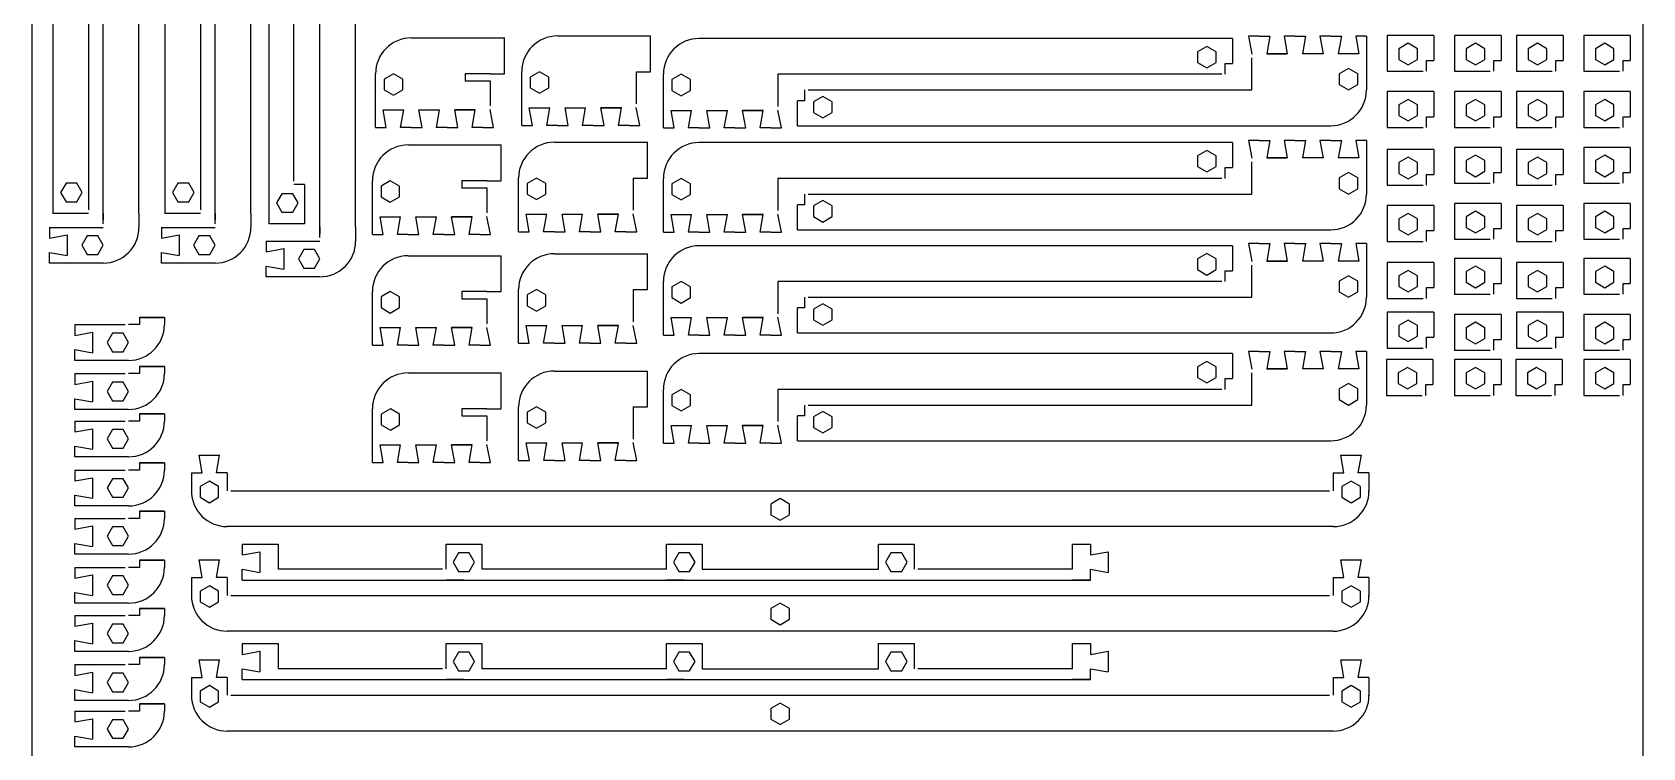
# Model space of a CAD drawing. Header units: centimetres. Extents: x -46 to 111, y -90 to 0.
# Drawn here: x 65.89 to 110.89, y -54.93 to -34.93 of the extents above; entities that cross this region are included whole.
import ezdxf

# ---------------------------------------------------------------- set-up
doc = ezdxf.new("R2010")
doc.units = ezdxf.units.CM

msp = doc.modelspace()

# ---------------------------------------------------------------- linework, layer by layer
for p, q in [((65.89, -90), (65.89, 0)), ((110.89, 0), (110.89, -90)), ((67.466, -22.795), (67.466, -39.895)), ((70.592, -22.795), (70.592, -39.895)), ((66.466, -23.095), (66.466, -39.995)), ((67.873, -40.282), (67.873, -23.182)), ((68.873, -39.982), (68.873, -23.082)), ((69.592, -23.095), (69.592, -39.995)), ((70.999, -40.282), (70.999, -23.182)), ((71.999, -39.982), (71.999, -23.082)), ((72.499, -23.388), (72.499, -40.288)), ((73.199, -39.088), (73.199, -23.088)), ((73.927, -40.665), (73.927, -23.565)), ((74.927, -40.365), (74.927, -23.465)), ((76.482, -35.088), (79.082, -35.088)), ((79.082, -36.088), (79.082, -35.088)), ((80.566, -35.033), (83.166, -35.033)), ((83.166, -36.033), (83.166, -35.033)), ((100.169, -35.043), (100.469, -35.043)), ((101.169, -35.043), (101.469, -35.043)), ((102.169, -35.043), (102.469, -35.043)), ((103.169, -35.043), (103.169, -36.543)), ((105.051, -35.021), (103.751, -35.021)), ((103.751, -35.021), (103.751, -36.021)), ((105.051, -35.021), (105.051, -35.721)), ((106.928, -35.021), (105.628, -35.021)), ((105.628, -35.021), (105.628, -36.021)), ((106.928, -35.021), (106.928, -35.721)), ((108.661, -35.021), (107.361, -35.021)), ((107.361, -35.021), (107.361, -36.021)), ((108.661, -35.021), (108.661, -35.721)), ((110.538, -35.021), (109.238, -35.021)), ((109.238, -35.021), (109.238, -36.021)), ((110.538, -35.021), (110.538, -35.721)), ((99.425, -35.104), (84.525, -35.104)), ((99.425, -35.104), (99.425, -35.804)), ((100.382, -35.535), (100.956, -35.535)), ((99.225, -36.104), (99.225, -35.804)), ((99.225, -35.804), (99.425, -35.804)), ((99.969, -36.543), (99.969, -35.643)), ((104.851, -36.021), (104.851, -35.721)), ((104.851, -35.721), (105.051, -35.721)), ((106.728, -36.021), (106.728, -35.721)), ((106.728, -35.721), (106.928, -35.721)), ((108.461, -36.021), (108.461, -35.721)), ((108.461, -35.721), (108.661, -35.721)), ((110.338, -36.021), (110.338, -35.721)), ((110.338, -35.721), (110.538, -35.721)), ((75.482, -37.588), (75.482, -36.088)), ((78.682, -36.088), (77.982, -36.088)), ((77.982, -36.088), (77.982, -36.288)), ((77.982, -36.288), (78.682, -36.288)), ((78.682, -36.088), (79.082, -36.088)), ((78.682, -36.288), (78.682, -36.988)), ((79.566, -37.533), (79.566, -36.033)), ((82.766, -36.033), (82.766, -36.933)), ((82.766, -36.033), (83.166, -36.033)), ((83.525, -37.604), (83.525, -36.104)), ((86.725, -36.104), (86.725, -37.004)), ((99.125, -36.104), (86.725, -36.104)), ((103.751, -36.021), (104.751, -36.021)), ((105.628, -36.021), (106.628, -36.021)), ((107.361, -36.021), (108.361, -36.021)), ((109.238, -36.021), (110.238, -36.021)), ((87.469, -36.843), (87.269, -36.843)), ((87.269, -37.543), (87.269, -36.843)), ((87.469, -36.543), (87.469, -36.843)), ((87.569, -36.543), (99.969, -36.543)), ((105.051, -36.589), (103.751, -36.589)), ((103.751, -36.589), (103.751, -37.589)), ((105.051, -36.589), (105.051, -37.289)), ((106.928, -36.589), (105.628, -36.589)), ((105.628, -36.589), (105.628, -37.589)), ((106.928, -36.589), (106.928, -37.289)), ((108.661, -36.589), (107.361, -36.589)), ((107.361, -36.589), (107.361, -37.589)), ((108.661, -36.589), (108.661, -37.289)), ((110.538, -36.589), (109.238, -36.589)), ((109.238, -36.589), (109.238, -37.589)), ((110.538, -36.589), (110.538, -37.289)), ((78.269, -37.096), (77.695, -37.096)), ((82.353, -37.041), (81.779, -37.041)), ((86.312, -37.112), (85.738, -37.112)), ((104.851, -37.589), (104.851, -37.289)), ((104.851, -37.289), (105.051, -37.289)), ((106.728, -37.589), (106.728, -37.289)), ((106.728, -37.289), (106.928, -37.289)), ((108.461, -37.589), (108.461, -37.289)), ((108.461, -37.289), (108.661, -37.289)), ((110.338, -37.589), (110.338, -37.289)), ((110.338, -37.289), (110.538, -37.289)), ((76.482, -37.588), (76.182, -37.588)), ((77.482, -37.588), (77.182, -37.588)), ((78.482, -37.588), (78.182, -37.588)), ((80.566, -37.533), (80.266, -37.533)), ((81.566, -37.533), (81.266, -37.533)), ((82.566, -37.533), (82.266, -37.533)), ((84.525, -37.604), (84.225, -37.604)), ((85.525, -37.604), (85.225, -37.604)), ((86.525, -37.604), (86.225, -37.604)), ((87.269, -37.543), (102.169, -37.543)), ((103.751, -37.589), (104.751, -37.589)), ((105.628, -37.589), (106.628, -37.589)), ((107.361, -37.589), (108.361, -37.589)), ((109.238, -37.589), (110.238, -37.589)), ((76.395, -38.08), (78.995, -38.08)), ((78.995, -39.08), (78.995, -38.08)), ((80.479, -38.004), (83.079, -38.004)), ((83.079, -39.004), (83.079, -38.004)), ((99.425, -38.013), (84.525, -38.013)), ((99.425, -38.013), (99.425, -38.713)), ((100.169, -37.952), (100.469, -37.952)), ((101.169, -37.952), (101.469, -37.952)), ((102.169, -37.952), (102.469, -37.952)), ((103.169, -37.952), (103.169, -39.452)), ((105.051, -38.206), (103.751, -38.206)), ((103.751, -38.206), (103.751, -39.206)), ((105.051, -38.206), (105.051, -38.906)), ((106.928, -38.148), (105.628, -38.148)), ((105.628, -38.148), (105.628, -39.148)), ((106.928, -38.148), (106.928, -38.848)), ((108.661, -38.206), (107.361, -38.206)), ((107.361, -38.206), (107.361, -39.206)), ((108.661, -38.206), (108.661, -38.906)), ((110.538, -38.148), (109.238, -38.148)), ((109.238, -38.148), (109.238, -39.148)), ((110.538, -38.148), (110.538, -38.848)), ((99.969, -39.452), (99.969, -38.552)), ((100.382, -38.444), (100.956, -38.444)), ((75.395, -40.58), (75.395, -39.08)), ((78.595, -39.08), (77.895, -39.08)), ((77.895, -39.08), (77.895, -39.28)), ((78.595, -39.08), (78.995, -39.08)), ((79.479, -40.504), (79.479, -39.004)), ((82.679, -39.004), (82.679, -39.904)), ((82.679, -39.004), (83.079, -39.004)), ((83.525, -40.513), (83.525, -39.013)), ((86.725, -39.013), (86.725, -39.913)), ((99.125, -39.013), (86.725, -39.013)), ((99.225, -39.013), (99.225, -38.713)), ((99.225, -38.713), (99.425, -38.713)), ((104.851, -39.206), (104.851, -38.906)), ((104.851, -38.906), (105.051, -38.906)), ((105.628, -39.148), (106.628, -39.148)), ((106.728, -39.148), (106.728, -38.848)), ((106.728, -38.848), (106.928, -38.848)), ((108.461, -39.206), (108.461, -38.906)), ((108.461, -38.906), (108.661, -38.906)), ((109.238, -39.148), (110.238, -39.148)), ((110.338, -39.148), (110.338, -38.848)), ((110.338, -38.848), (110.538, -38.848)), ((73.499, -39.188), (73.199, -39.188)), ((73.499, -39.188), (73.499, -40.288)), ((77.895, -39.28), (78.595, -39.28)), ((78.595, -39.28), (78.595, -39.98)), ((87.469, -39.452), (87.469, -39.752)), ((87.569, -39.452), (99.969, -39.452)), ((103.751, -39.206), (104.751, -39.206)), ((107.361, -39.206), (108.361, -39.206)), ((67.466, -39.995), (66.466, -39.995)), ((67.873, -39.982), (67.873, -40.182)), ((68.873, -39.982), (68.873, -40.382)), ((70.592, -39.995), (69.592, -39.995)), ((70.999, -39.982), (70.999, -40.182)), ((71.999, -39.982), (71.999, -40.382)), ((82.266, -40.012), (81.693, -40.012)), ((86.312, -40.021), (85.738, -40.021)), ((87.469, -39.752), (87.269, -39.752)), ((87.269, -40.452), (87.269, -39.752)), ((105.051, -39.774), (103.751, -39.774)), ((103.751, -39.774), (103.751, -40.774)), ((105.051, -39.774), (105.051, -40.474)), ((106.928, -39.716), (105.628, -39.716)), ((105.628, -39.716), (105.628, -40.716)), ((106.928, -39.716), (106.928, -40.416)), ((108.661, -39.774), (107.361, -39.774)), ((107.361, -39.774), (107.361, -40.774)), ((108.661, -39.774), (108.661, -40.474)), ((110.538, -39.716), (109.238, -39.716)), ((109.238, -39.716), (109.238, -40.716)), ((110.538, -39.716), (110.538, -40.416)), ((66.373, -40.382), (67.873, -40.382)), ((69.499, -40.382), (70.999, -40.382)), ((73.499, -40.288), (72.499, -40.288)), ((73.927, -40.365), (73.927, -40.565)), ((74.927, -40.365), (74.927, -40.765)), ((78.182, -40.088), (77.609, -40.088)), ((87.269, -40.452), (102.169, -40.452)), ((104.851, -40.774), (104.851, -40.474)), ((104.851, -40.474), (105.051, -40.474)), ((106.728, -40.716), (106.728, -40.416)), ((106.728, -40.416), (106.928, -40.416)), ((108.461, -40.774), (108.461, -40.474)), ((108.461, -40.474), (108.661, -40.474)), ((110.338, -40.716), (110.338, -40.416)), ((110.338, -40.416), (110.538, -40.416)), ((72.427, -40.765), (73.927, -40.765)), ((76.395, -40.58), (76.095, -40.58)), ((77.395, -40.58), (77.095, -40.58)), ((78.395, -40.58), (78.095, -40.58)), ((80.479, -40.504), (80.179, -40.504)), ((81.479, -40.504), (81.179, -40.504)), ((82.479, -40.504), (82.179, -40.504)), ((84.525, -40.513), (84.225, -40.513)), ((99.425, -40.897), (84.525, -40.897)), ((85.525, -40.513), (85.225, -40.513)), ((86.525, -40.513), (86.225, -40.513)), ((99.425, -40.897), (99.425, -41.597)), ((100.169, -40.835), (100.469, -40.835)), ((101.169, -40.835), (101.469, -40.835)), ((102.169, -40.835), (102.469, -40.835)), ((103.169, -40.835), (103.169, -42.335)), ((103.751, -40.774), (104.751, -40.774)), ((105.628, -40.716), (106.628, -40.716)), ((107.361, -40.774), (108.361, -40.774)), ((109.238, -40.716), (110.238, -40.716)), ((66.373, -41.382), (66.373, -41.082)), ((67.873, -41.382), (66.373, -41.382)), ((69.499, -41.382), (69.499, -41.082)), ((70.999, -41.382), (69.499, -41.382)), ((76.395, -41.177), (78.995, -41.177)), ((78.995, -42.177), (78.995, -41.177)), ((80.479, -41.122), (83.079, -41.122)), ((83.079, -42.122), (83.079, -41.122)), ((100.382, -41.328), (100.956, -41.328)), ((105.051, -41.367), (103.751, -41.367)), ((103.751, -41.367), (103.751, -42.367)), ((105.051, -41.367), (105.051, -42.067)), ((106.928, -41.25), (105.628, -41.25)), ((105.628, -41.25), (105.628, -42.25)), ((106.928, -41.25), (106.928, -41.95)), ((108.661, -41.367), (107.361, -41.367)), ((107.361, -41.367), (107.361, -42.367)), ((108.661, -41.367), (108.661, -42.067)), ((110.538, -41.25), (109.238, -41.25)), ((109.238, -41.25), (109.238, -42.25)), ((110.538, -41.25), (110.538, -41.95)), ((72.427, -41.765), (72.427, -41.465)), ((73.927, -41.765), (72.427, -41.765)), ((99.225, -41.897), (99.225, -41.597)), ((99.225, -41.597), (99.425, -41.597)), ((99.969, -42.335), (99.969, -41.435)), ((75.395, -43.677), (75.395, -42.177)), ((78.595, -42.177), (77.895, -42.177)), ((77.895, -42.177), (77.895, -42.377)), ((78.595, -42.177), (78.995, -42.177)), ((79.479, -43.622), (79.479, -42.122)), ((82.679, -42.122), (82.679, -43.022)), ((82.679, -42.122), (83.079, -42.122)), ((83.525, -43.397), (83.525, -41.897)), ((86.725, -41.897), (86.725, -42.797)), ((99.125, -41.897), (86.725, -41.897)), ((104.851, -42.367), (104.851, -42.067)), ((104.851, -42.067), (105.051, -42.067)), ((105.628, -42.25), (106.628, -42.25)), ((106.728, -42.25), (106.728, -41.95)), ((106.728, -41.95), (106.928, -41.95)), ((108.461, -42.367), (108.461, -42.067)), ((108.461, -42.067), (108.661, -42.067)), ((109.238, -42.25), (110.238, -42.25)), ((110.338, -42.25), (110.338, -41.95)), ((110.338, -41.95), (110.538, -41.95)), ((77.895, -42.377), (78.595, -42.377)), ((78.595, -42.377), (78.595, -43.077)), ((87.469, -42.635), (87.269, -42.635)), ((87.269, -43.335), (87.269, -42.635)), ((87.469, -42.335), (87.469, -42.635)), ((87.569, -42.335), (99.969, -42.335)), ((103.751, -42.367), (104.751, -42.367)), ((107.361, -42.367), (108.361, -42.367)), ((67.083, -43.101), (68.483, -43.101)), ((68.883, -43.101), (68.583, -43.101)), ((68.883, -42.901), (68.883, -43.101)), ((68.883, -42.901), (69.562, -42.901)), ((69.583, -42.901), (68.883, -42.901)), ((69.583, -42.901), (69.583, -43.101)), ((78.182, -43.185), (77.609, -43.185)), ((82.266, -43.129), (81.693, -43.129)), ((86.312, -42.904), (85.738, -42.904)), ((105.051, -42.756), (103.751, -42.756)), ((103.751, -42.756), (103.751, -43.756)), ((105.051, -42.756), (105.051, -43.456)), ((106.928, -42.818), (105.628, -42.818)), ((105.628, -42.818), (105.628, -43.818)), ((106.928, -42.818), (106.928, -43.518)), ((108.661, -42.756), (107.361, -42.756)), ((107.361, -42.756), (107.361, -43.756)), ((108.661, -42.756), (108.661, -43.456)), ((110.538, -42.818), (109.238, -42.818)), ((109.238, -42.818), (109.238, -43.818)), ((110.538, -42.818), (110.538, -43.518)), ((80.479, -43.622), (80.179, -43.622)), ((81.479, -43.622), (81.179, -43.622)), ((82.479, -43.622), (82.179, -43.622)), ((84.525, -43.397), (84.225, -43.397)), ((85.525, -43.397), (85.225, -43.397)), ((86.525, -43.397), (86.225, -43.397)), ((87.269, -43.335), (102.169, -43.335)), ((104.851, -43.756), (104.851, -43.456)), ((104.851, -43.456), (105.051, -43.456)), ((106.728, -43.818), (106.728, -43.518)), ((106.728, -43.518), (106.928, -43.518)), ((108.461, -43.756), (108.461, -43.456)), ((108.461, -43.456), (108.661, -43.456)), ((110.338, -43.818), (110.338, -43.518)), ((110.338, -43.518), (110.538, -43.518)), ((67.083, -44.101), (67.083, -43.801)), ((76.395, -43.677), (76.095, -43.677)), ((77.395, -43.677), (77.095, -43.677)), ((78.395, -43.677), (78.095, -43.677)), ((99.425, -43.91), (84.525, -43.91)), ((99.425, -43.91), (99.425, -44.61)), ((100.169, -43.848), (100.469, -43.848)), ((101.169, -43.848), (101.469, -43.848)), ((102.169, -43.848), (102.469, -43.848)), ((103.169, -43.848), (103.169, -45.348)), ((105.027, -44.079), (103.727, -44.079)), ((103.727, -44.079), (103.727, -45.079)), ((103.751, -43.756), (104.751, -43.756)), ((105.027, -44.079), (105.027, -44.779)), ((105.628, -43.818), (106.628, -43.818)), ((106.928, -44.079), (105.628, -44.079)), ((105.628, -44.079), (105.628, -45.079)), ((106.928, -44.079), (106.928, -44.779)), ((108.638, -44.079), (107.338, -44.079)), ((107.338, -44.079), (107.338, -45.079)), ((107.361, -43.756), (108.361, -43.756)), ((108.638, -44.079), (108.638, -44.779)), ((109.238, -43.818), (110.238, -43.818)), ((110.538, -44.079), (109.238, -44.079)), ((109.238, -44.079), (109.238, -45.079)), ((110.538, -44.079), (110.538, -44.779)), ((68.583, -44.101), (67.083, -44.101)), ((67.083, -44.471), (68.483, -44.471)), ((68.883, -44.471), (68.583, -44.471)), ((68.883, -44.271), (68.883, -44.471)), ((68.883, -44.271), (69.562, -44.271)), ((69.583, -44.271), (68.883, -44.271)), ((69.583, -44.271), (69.583, -44.471)), ((76.396, -44.453), (78.996, -44.453)), ((78.996, -45.453), (78.996, -44.453)), ((80.48, -44.398), (83.08, -44.398)), ((83.08, -45.398), (83.08, -44.398)), ((99.969, -45.348), (99.969, -44.448)), ((100.382, -44.341), (100.956, -44.341)), ((83.525, -46.41), (83.525, -44.91)), ((86.725, -44.91), (86.725, -45.81)), ((99.125, -44.91), (86.725, -44.91)), ((99.225, -44.91), (99.225, -44.61)), ((99.225, -44.61), (99.425, -44.61)), ((104.827, -45.079), (104.827, -44.779)), ((104.827, -44.779), (105.027, -44.779)), ((106.728, -45.079), (106.728, -44.779)), ((106.728, -44.779), (106.928, -44.779)), ((108.438, -45.079), (108.438, -44.779)), ((108.438, -44.779), (108.638, -44.779)), ((110.338, -45.079), (110.338, -44.779)), ((110.338, -44.779), (110.538, -44.779)), ((67.083, -45.471), (67.083, -45.171)), ((79.48, -46.898), (79.48, -45.398)), ((82.68, -45.398), (82.68, -46.298)), ((82.68, -45.398), (83.08, -45.398)), ((87.469, -45.348), (87.469, -45.648)), ((87.569, -45.348), (99.969, -45.348)), ((103.727, -45.079), (104.727, -45.079)), ((105.628, -45.079), (106.628, -45.079)), ((107.338, -45.079), (108.338, -45.079)), ((109.238, -45.079), (110.238, -45.079)), ((68.583, -45.471), (67.083, -45.471)), ((67.083, -45.796), (68.483, -45.796)), ((68.883, -45.796), (68.583, -45.796)), ((68.883, -45.596), (68.883, -45.796)), ((68.883, -45.596), (69.562, -45.596)), ((69.583, -45.596), (68.883, -45.596)), ((69.583, -45.596), (69.583, -45.796)), ((75.396, -46.953), (75.396, -45.453)), ((78.596, -45.453), (77.896, -45.453)), ((77.896, -45.453), (77.896, -45.653)), ((77.896, -45.653), (78.596, -45.653)), ((78.596, -45.453), (78.996, -45.453)), ((78.596, -45.653), (78.596, -46.353)), ((87.469, -45.648), (87.269, -45.648)), ((87.269, -46.348), (87.269, -45.648)), ((86.312, -45.917), (85.738, -45.917)), ((87.269, -46.348), (102.169, -46.348)), ((67.083, -46.796), (67.083, -46.496)), ((68.583, -46.796), (67.083, -46.796)), ((78.183, -46.46), (77.609, -46.46)), ((82.267, -46.405), (81.693, -46.405)), ((84.525, -46.41), (84.225, -46.41)), ((85.525, -46.41), (85.225, -46.41)), ((86.525, -46.41), (86.225, -46.41)), ((67.083, -47.167), (68.483, -47.167)), ((68.883, -47.167), (68.583, -47.167)), ((68.883, -46.967), (68.883, -47.167)), ((68.883, -46.967), (69.562, -46.967)), ((69.583, -46.967), (68.883, -46.967)), ((69.583, -46.967), (69.583, -47.167)), ((70.339, -47.246), (70.339, -47.746)), ((71.339, -47.246), (71.039, -47.246)), ((71.339, -47.246), (71.339, -47.746)), ((76.396, -46.953), (76.096, -46.953)), ((77.396, -46.953), (77.096, -46.953)), ((78.396, -46.953), (78.096, -46.953)), ((80.48, -46.898), (80.18, -46.898)), ((81.48, -46.898), (81.18, -46.898)), ((82.48, -46.898), (82.18, -46.898)), ((102.239, -47.246), (102.239, -47.746)), ((103.239, -47.246), (102.939, -47.246)), ((103.239, -47.246), (103.239, -47.765)), ((67.083, -48.167), (67.083, -47.867)), ((71.439, -47.746), (102.139, -47.746)), ((68.583, -48.167), (67.083, -48.167)), ((67.083, -48.516), (68.483, -48.516)), ((68.883, -48.516), (68.583, -48.516)), ((68.883, -48.316), (68.883, -48.516)), ((68.883, -48.316), (69.562, -48.316)), ((69.583, -48.316), (68.883, -48.316)), ((69.583, -48.316), (69.583, -48.516)), ((102.237, -48.746), (71.339, -48.746)), ((67.083, -49.516), (67.083, -49.216)), ((71.759, -49.24), (72.759, -49.24)), ((72.759, -49.24), (72.759, -49.94)), ((77.451, -49.94), (77.451, -49.24)), ((77.451, -49.24), (78.451, -49.24)), ((78.451, -49.24), (78.451, -49.94)), ((83.609, -49.94), (83.609, -49.24)), ((83.609, -49.24), (84.609, -49.24)), ((84.609, -49.24), (84.609, -49.94)), ((89.534, -49.94), (89.534, -49.24)), ((89.534, -49.24), (90.534, -49.24)), ((90.534, -49.24), (90.534, -49.94)), ((94.959, -49.94), (94.959, -49.24)), ((94.959, -49.24), (95.459, -49.24)), ((68.583, -49.516), (67.083, -49.516)), ((67.083, -49.886), (68.483, -49.886)), ((68.883, -49.886), (68.583, -49.886)), ((68.883, -49.686), (68.883, -49.886)), ((68.883, -49.686), (69.562, -49.686)), ((69.583, -49.686), (68.883, -49.686)), ((69.583, -49.686), (69.583, -49.886)), ((71.759, -50.24), (71.759, -49.94)), ((77.351, -49.94), (72.759, -49.94)), ((83.609, -49.94), (78.451, -49.94)), ((84.609, -49.94), (84.834, -49.94)), ((84.834, -49.94), (89.534, -49.94)), ((94.959, -49.94), (90.634, -49.94)), ((95.459, -50.24), (95.459, -49.94)), ((70.339, -50.169), (70.339, -50.669)), ((71.339, -50.169), (71.039, -50.169)), ((71.339, -50.169), (71.339, -50.669)), ((71.759, -50.24), (95.459, -50.24)), ((77.951, -50.24), (77.451, -50.24)), ((84.109, -50.24), (83.609, -50.24)), ((95.459, -50.24), (94.959, -50.24)), ((102.239, -50.169), (102.239, -50.669)), ((103.239, -50.169), (102.939, -50.169)), ((103.239, -50.169), (103.239, -50.688)), ((67.083, -50.886), (67.083, -50.586)), ((71.439, -50.669), (102.139, -50.669)), ((68.583, -50.886), (67.083, -50.886)), ((67.083, -51.233), (68.483, -51.233)), ((68.883, -51.233), (68.583, -51.233)), ((68.883, -51.033), (68.883, -51.233)), ((68.883, -51.033), (69.562, -51.033)), ((69.583, -51.033), (68.883, -51.033)), ((69.583, -51.033), (69.583, -51.233)), ((102.237, -51.669), (71.339, -51.669)), ((67.083, -52.233), (67.083, -51.933)), ((71.759, -52.018), (72.759, -52.018)), ((72.759, -52.018), (72.759, -52.718)), ((77.451, -52.718), (77.451, -52.018)), ((77.451, -52.018), (78.451, -52.018)), ((78.451, -52.018), (78.451, -52.718)), ((83.609, -52.718), (83.609, -52.018)), ((83.609, -52.018), (84.609, -52.018)), ((84.609, -52.018), (84.609, -52.718)), ((89.534, -52.718), (89.534, -52.018)), ((89.534, -52.018), (90.534, -52.018)), ((90.534, -52.018), (90.534, -52.718)), ((94.959, -52.718), (94.959, -52.018)), ((94.959, -52.018), (95.459, -52.018)), ((68.583, -52.233), (67.083, -52.233)), ((67.083, -52.604), (68.483, -52.604)), ((68.883, -52.604), (68.583, -52.604)), ((68.883, -52.404), (68.883, -52.604)), ((68.883, -52.404), (69.562, -52.404)), ((69.583, -52.404), (68.883, -52.404)), ((69.583, -52.404), (69.583, -52.604)), ((70.339, -52.961), (70.339, -53.461)), ((71.339, -52.961), (71.039, -52.961)), ((71.339, -52.961), (71.339, -53.461)), ((71.759, -53.018), (71.759, -52.718)), ((71.759, -53.018), (95.459, -53.018)), ((77.351, -52.718), (72.759, -52.718)), ((77.951, -53.018), (77.451, -53.018)), ((83.609, -52.718), (78.451, -52.718)), ((84.109, -53.018), (83.609, -53.018)), ((84.609, -52.718), (84.834, -52.718)), ((84.834, -52.718), (89.534, -52.718)), ((94.959, -52.718), (90.634, -52.718)), ((95.459, -53.018), (94.959, -53.018)), ((95.459, -53.018), (95.459, -52.718)), ((102.239, -52.961), (102.239, -53.461)), ((103.239, -52.961), (102.939, -52.961)), ((103.239, -52.961), (103.239, -53.479)), ((67.083, -53.604), (67.083, -53.304)), ((71.439, -53.461), (102.139, -53.461)), ((68.583, -53.604), (67.083, -53.604)), ((67.083, -53.904), (68.483, -53.904)), ((68.883, -53.904), (68.583, -53.904)), ((68.883, -53.704), (68.883, -53.904)), ((68.883, -53.704), (69.562, -53.704)), ((69.583, -53.704), (68.883, -53.704)), ((69.583, -53.704), (69.583, -53.904)), ((67.083, -54.904), (67.083, -54.604)), ((102.237, -54.461), (71.339, -54.461)), ((68.583, -54.904), (67.083, -54.904))]:
    msp.add_line(p, q)
for points in [[(100.169, -35.043), (99.869, -35.043), (99.969, -35.543), (99.969, -35.543)], [(100.469, -35.043), (100.382, -35.535)], [(101.169, -35.043), (100.869, -35.043), (100.956, -35.535), (100.382, -35.535)], [(101.469, -35.043), (101.382, -35.535)], [(102.169, -35.043), (101.869, -35.043), (101.956, -35.535), (101.382, -35.535)], [(102.469, -35.043), (102.382, -35.535)], [(103.169, -35.043), (102.869, -35.043), (102.956, -35.535), (102.382, -35.535)], [(75.482, -37.588), (75.782, -37.588), (75.695, -37.096), (76.269, -37.096)], [(76.182, -37.588), (76.269, -37.096)], [(76.482, -37.588), (76.782, -37.588), (76.695, -37.096), (77.269, -37.096)], [(77.182, -37.588), (77.269, -37.096)], [(77.482, -37.588), (77.782, -37.588), (77.695, -37.096), (78.269, -37.096)], [(78.182, -37.588), (78.269, -37.096)], [(78.482, -37.588), (78.782, -37.588), (78.682, -37.088), (78.682, -37.088)], [(79.566, -37.533), (79.866, -37.533), (79.779, -37.041), (80.353, -37.041)], [(80.266, -37.533), (80.353, -37.041)], [(80.566, -37.533), (80.866, -37.533), (80.779, -37.041), (81.353, -37.041)], [(81.266, -37.533), (81.353, -37.041)], [(81.566, -37.533), (81.866, -37.533), (81.779, -37.041), (82.353, -37.041)], [(82.266, -37.533), (82.353, -37.041)], [(82.566, -37.533), (82.866, -37.533), (82.766, -37.033), (82.766, -37.033)], [(83.525, -37.604), (83.825, -37.604), (83.738, -37.112), (84.312, -37.112)], [(84.225, -37.604), (84.312, -37.112)], [(84.525, -37.604), (84.825, -37.604), (84.738, -37.112), (85.312, -37.112)], [(85.225, -37.604), (85.312, -37.112)], [(85.525, -37.604), (85.825, -37.604), (85.738, -37.112), (86.312, -37.112)], [(86.225, -37.604), (86.312, -37.112)], [(86.525, -37.604), (86.825, -37.604), (86.725, -37.104), (86.725, -37.104)], [(100.169, -37.952), (99.869, -37.952), (99.969, -38.452), (99.969, -38.452)], [(100.469, -37.952), (100.382, -38.444)], [(101.169, -37.952), (100.869, -37.952), (100.956, -38.444), (100.382, -38.444)], [(101.469, -37.952), (101.382, -38.444)], [(102.169, -37.952), (101.869, -37.952), (101.956, -38.444), (101.382, -38.444)], [(102.469, -37.952), (102.382, -38.444)], [(103.169, -37.952), (102.869, -37.952), (102.956, -38.444), (102.382, -38.444)], [(79.479, -40.504), (79.779, -40.504), (79.693, -40.012), (80.266, -40.012)], [(80.179, -40.504), (80.266, -40.012)], [(80.479, -40.504), (80.779, -40.504), (80.693, -40.012), (81.266, -40.012)], [(81.179, -40.504), (81.266, -40.012)], [(81.479, -40.504), (81.779, -40.504), (81.693, -40.012), (82.266, -40.012)], [(82.179, -40.504), (82.266, -40.012)], [(82.479, -40.504), (82.779, -40.504), (82.679, -40.004), (82.679, -40.004)], [(83.525, -40.513), (83.825, -40.513), (83.738, -40.021), (84.312, -40.021)], [(84.225, -40.513), (84.312, -40.021)], [(84.525, -40.513), (84.825, -40.513), (84.738, -40.021), (85.312, -40.021)], [(85.225, -40.513), (85.312, -40.021)], [(85.525, -40.513), (85.825, -40.513), (85.738, -40.021), (86.312, -40.021)], [(86.225, -40.513), (86.312, -40.021)], [(86.525, -40.513), (86.825, -40.513), (86.725, -40.013), (86.725, -40.013)], [(66.373, -40.382), (66.373, -40.682), (66.865, -40.596), (66.865, -41.169)], [(69.499, -40.382), (69.499, -40.682), (69.992, -40.596), (69.992, -41.169)], [(75.395, -40.58), (75.695, -40.58), (75.609, -40.088), (76.182, -40.088)], [(76.095, -40.58), (76.182, -40.088)], [(76.395, -40.58), (76.695, -40.58), (76.609, -40.088), (77.182, -40.088)], [(77.095, -40.58), (77.182, -40.088)], [(77.395, -40.58), (77.695, -40.58), (77.609, -40.088), (78.182, -40.088)], [(78.095, -40.58), (78.182, -40.088)], [(78.395, -40.58), (78.695, -40.58), (78.595, -40.08), (78.595, -40.08)], [(72.427, -40.765), (72.427, -41.065), (72.919, -40.978), (72.919, -41.552)], [(100.169, -40.835), (99.869, -40.835), (99.969, -41.335), (99.969, -41.335)], [(100.469, -40.835), (100.382, -41.328)], [(101.169, -40.835), (100.869, -40.835), (100.956, -41.328), (100.382, -41.328)], [(101.469, -40.835), (101.382, -41.328)], [(102.169, -40.835), (101.869, -40.835), (101.956, -41.328), (101.382, -41.328)], [(102.469, -40.835), (102.382, -41.328)], [(103.169, -40.835), (102.869, -40.835), (102.956, -41.328), (102.382, -41.328)], [(66.373, -41.082), (66.865, -41.169)], [(69.499, -41.082), (69.992, -41.169)], [(72.427, -41.465), (72.919, -41.552)], [(67.083, -43.101), (67.083, -43.401), (67.575, -43.314), (67.575, -43.888)], [(75.395, -43.677), (75.695, -43.677), (75.609, -43.185), (76.182, -43.185)], [(76.095, -43.677), (76.182, -43.185)], [(76.395, -43.677), (76.695, -43.677), (76.609, -43.185), (77.182, -43.185)], [(77.095, -43.677), (77.182, -43.185)], [(77.395, -43.677), (77.695, -43.677), (77.609, -43.185), (78.182, -43.185)], [(78.095, -43.677), (78.182, -43.185)], [(78.395, -43.677), (78.695, -43.677), (78.595, -43.177), (78.595, -43.177)], [(79.479, -43.622), (79.779, -43.622), (79.693, -43.129), (80.266, -43.129)], [(80.179, -43.622), (80.266, -43.129)], [(80.479, -43.622), (80.779, -43.622), (80.693, -43.129), (81.266, -43.129)], [(81.179, -43.622), (81.266, -43.129)], [(81.479, -43.622), (81.779, -43.622), (81.693, -43.129), (82.266, -43.129)], [(82.179, -43.622), (82.266, -43.129)], [(82.479, -43.622), (82.779, -43.622), (82.679, -43.122), (82.679, -43.122)], [(83.525, -43.397), (83.825, -43.397), (83.738, -42.904), (84.312, -42.904)], [(84.225, -43.397), (84.312, -42.904)], [(84.525, -43.397), (84.825, -43.397), (84.738, -42.904), (85.312, -42.904)], [(85.225, -43.397), (85.312, -42.904)], [(85.525, -43.397), (85.825, -43.397), (85.738, -42.904), (86.312, -42.904)], [(86.225, -43.397), (86.312, -42.904)], [(86.525, -43.397), (86.825, -43.397), (86.725, -42.897), (86.725, -42.897)], [(67.083, -43.801), (67.575, -43.888)], [(100.169, -43.848), (99.869, -43.848), (99.969, -44.348), (99.969, -44.348)], [(100.469, -43.848), (100.382, -44.341)], [(101.169, -43.848), (100.869, -43.848), (100.956, -44.341), (100.382, -44.341)], [(101.469, -43.848), (101.382, -44.341)], [(102.169, -43.848), (101.869, -43.848), (101.956, -44.341), (101.382, -44.341)], [(102.469, -43.848), (102.382, -44.341)], [(103.169, -43.848), (102.869, -43.848), (102.956, -44.341), (102.382, -44.341)], [(67.083, -44.471), (67.083, -44.771), (67.575, -44.684), (67.575, -45.258)], [(67.083, -45.171), (67.575, -45.258)], [(67.083, -45.796), (67.083, -46.096), (67.575, -46.01), (67.575, -46.583)], [(83.525, -46.41), (83.825, -46.41), (83.738, -45.917), (84.312, -45.917)], [(84.225, -46.41), (84.312, -45.917)], [(84.525, -46.41), (84.825, -46.41), (84.738, -45.917), (85.312, -45.917)], [(85.225, -46.41), (85.312, -45.917)], [(85.525, -46.41), (85.825, -46.41), (85.738, -45.917), (86.312, -45.917)], [(86.225, -46.41), (86.312, -45.917)], [(86.525, -46.41), (86.825, -46.41), (86.725, -45.91), (86.725, -45.91)], [(67.083, -46.496), (67.575, -46.583)], [(70.339, -47.246), (70.639, -47.246), (70.552, -46.754), (71.126, -46.754)], [(71.039, -47.246), (71.126, -46.754)], [(75.396, -46.953), (75.696, -46.953), (75.609, -46.46), (76.183, -46.46)], [(76.096, -46.953), (76.183, -46.46)], [(76.396, -46.953), (76.696, -46.953), (76.609, -46.46), (77.183, -46.46)], [(77.096, -46.953), (77.183, -46.46)], [(77.396, -46.953), (77.696, -46.953), (77.609, -46.46), (78.183, -46.46)], [(78.096, -46.953), (78.183, -46.46)], [(78.396, -46.953), (78.696, -46.953), (78.596, -46.453), (78.596, -46.453)], [(79.48, -46.898), (79.78, -46.898), (79.693, -46.405), (80.267, -46.405)], [(80.18, -46.898), (80.267, -46.405)], [(80.48, -46.898), (80.78, -46.898), (80.693, -46.405), (81.267, -46.405)], [(81.18, -46.898), (81.267, -46.405)], [(81.48, -46.898), (81.78, -46.898), (81.693, -46.405), (82.267, -46.405)], [(82.18, -46.898), (82.267, -46.405)], [(82.48, -46.898), (82.78, -46.898), (82.68, -46.398), (82.68, -46.398)], [(102.239, -47.246), (102.539, -47.246), (102.452, -46.754), (103.026, -46.754)], [(102.939, -47.246), (103.026, -46.754)], [(67.083, -47.167), (67.083, -47.467), (67.575, -47.38), (67.575, -47.954)], [(67.083, -47.867), (67.575, -47.954)], [(67.083, -48.516), (67.083, -48.816), (67.575, -48.729), (67.575, -49.303)], [(67.083, -49.216), (67.575, -49.303)], [(71.759, -49.24), (71.759, -49.54), (72.251, -49.453), (72.251, -50.026)], [(95.459, -49.24), (95.459, -49.54), (95.951, -49.453), (95.951, -50.026)], [(67.083, -49.886), (67.083, -50.186), (67.575, -50.099), (67.575, -50.673)], [(70.339, -50.169), (70.639, -50.169), (70.552, -49.677), (71.126, -49.677)], [(71.039, -50.169), (71.126, -49.677)], [(71.759, -49.94), (72.251, -50.026)], [(95.459, -49.94), (95.951, -50.026)], [(102.239, -50.169), (102.539, -50.169), (102.452, -49.677), (103.026, -49.677)], [(102.939, -50.169), (103.026, -49.677)], [(67.083, -50.586), (67.575, -50.673)], [(67.083, -51.233), (67.083, -51.533), (67.575, -51.447), (67.575, -52.02)], [(67.083, -51.933), (67.575, -52.02)], [(71.759, -52.018), (71.759, -52.318), (72.251, -52.231), (72.251, -52.805)], [(95.459, -52.018), (95.459, -52.318), (95.951, -52.231), (95.951, -52.805)], [(67.083, -52.604), (67.083, -52.904), (67.575, -52.817), (67.575, -53.391)], [(70.339, -52.961), (70.639, -52.961), (70.552, -52.468), (71.126, -52.468)], [(71.039, -52.961), (71.126, -52.468)], [(102.239, -52.961), (102.539, -52.961), (102.452, -52.468), (103.026, -52.468)], [(102.939, -52.961), (103.026, -52.468)], [(71.759, -52.718), (72.251, -52.805)], [(95.459, -52.718), (95.951, -52.805)], [(67.083, -53.304), (67.575, -53.391)], [(67.083, -53.904), (67.083, -54.204), (67.575, -54.117), (67.575, -54.691)], [(67.083, -54.604), (67.575, -54.691)]]:
    msp.add_lwpolyline(points)
for points in [[(98.972, -35.473), (98.712, -35.323), (98.452, -35.473), (98.452, -35.773), (98.712, -35.923), (98.972, -35.773)], [(104.597, -35.389), (104.338, -35.239), (104.078, -35.389), (104.078, -35.689), (104.338, -35.839), (104.597, -35.689)], [(106.474, -35.389), (106.215, -35.239), (105.955, -35.389), (105.955, -35.689), (106.215, -35.839), (106.474, -35.689)], [(108.208, -35.389), (107.948, -35.239), (107.688, -35.389), (107.688, -35.689), (107.948, -35.839), (108.208, -35.689)], [(110.085, -35.389), (109.825, -35.239), (109.565, -35.389), (109.565, -35.689), (109.825, -35.839), (110.085, -35.689)], [(102.409, -36.393), (102.669, -36.543), (102.929, -36.393), (102.929, -36.093), (102.669, -35.943), (102.409, -36.093)], [(76.242, -36.238), (75.982, -36.088), (75.722, -36.238), (75.722, -36.538), (75.982, -36.688), (76.242, -36.538)], [(80.326, -36.183), (80.066, -36.033), (79.806, -36.183), (79.806, -36.483), (80.066, -36.633), (80.326, -36.483)], [(84.285, -36.254), (84.025, -36.104), (83.765, -36.254), (83.765, -36.554), (84.025, -36.704), (84.285, -36.554)], [(87.722, -37.174), (87.982, -37.324), (88.242, -37.174), (88.242, -36.874), (87.982, -36.724), (87.722, -36.874)], [(104.597, -36.958), (104.338, -36.808), (104.078, -36.958), (104.078, -37.258), (104.338, -37.408), (104.597, -37.258)], [(106.474, -36.958), (106.215, -36.808), (105.955, -36.958), (105.955, -37.258), (106.215, -37.408), (106.474, -37.258)], [(108.208, -36.958), (107.948, -36.808), (107.688, -36.958), (107.688, -37.258), (107.948, -37.408), (108.208, -37.258)], [(110.085, -36.958), (109.825, -36.808), (109.565, -36.958), (109.565, -37.258), (109.825, -37.408), (110.085, -37.258)], [(98.972, -38.382), (98.712, -38.232), (98.452, -38.382), (98.452, -38.682), (98.712, -38.832), (98.972, -38.682)], [(104.597, -38.574), (104.338, -38.424), (104.078, -38.574), (104.078, -38.874), (104.338, -39.024), (104.597, -38.874)], [(106.474, -38.516), (106.215, -38.366), (105.955, -38.516), (105.955, -38.816), (106.215, -38.966), (106.474, -38.816)], [(108.208, -38.574), (107.948, -38.424), (107.688, -38.574), (107.688, -38.874), (107.948, -39.024), (108.208, -38.874)], [(110.085, -38.516), (109.825, -38.366), (109.565, -38.516), (109.565, -38.816), (109.825, -38.966), (110.085, -38.816)], [(66.834, -39.149), (66.684, -39.408), (66.834, -39.668), (67.134, -39.668), (67.284, -39.408), (67.134, -39.149)], [(69.961, -39.149), (69.811, -39.408), (69.961, -39.668), (70.261, -39.668), (70.411, -39.408), (70.261, -39.149)], [(76.155, -39.23), (75.895, -39.08), (75.636, -39.23), (75.636, -39.53), (75.895, -39.68), (76.155, -39.53)], [(80.239, -39.154), (79.979, -39.004), (79.72, -39.154), (79.72, -39.454), (79.979, -39.604), (80.239, -39.454)], [(84.285, -39.163), (84.025, -39.013), (83.765, -39.163), (83.765, -39.463), (84.025, -39.613), (84.285, -39.463)], [(102.409, -39.302), (102.669, -39.452), (102.929, -39.302), (102.929, -39.002), (102.669, -38.852), (102.409, -39.002)], [(72.867, -39.441), (72.717, -39.701), (72.867, -39.961), (73.167, -39.961), (73.317, -39.701), (73.167, -39.441)], [(87.722, -40.083), (87.982, -40.233), (88.242, -40.083), (88.242, -39.783), (87.982, -39.633), (87.722, -39.783)], [(104.597, -40.142), (104.338, -39.992), (104.078, -40.142), (104.078, -40.442), (104.338, -40.592), (104.597, -40.442)], [(106.474, -40.084), (106.215, -39.934), (105.955, -40.084), (105.955, -40.384), (106.215, -40.534), (106.474, -40.384)], [(108.208, -40.142), (107.948, -39.992), (107.688, -40.142), (107.688, -40.442), (107.948, -40.592), (108.208, -40.442)], [(110.085, -40.084), (109.825, -39.934), (109.565, -40.084), (109.565, -40.384), (109.825, -40.534), (110.085, -40.384)], [(67.723, -41.142), (67.873, -40.882), (67.723, -40.623), (67.423, -40.623), (67.273, -40.882), (67.423, -41.142)], [(70.849, -41.142), (70.999, -40.882), (70.849, -40.623), (70.549, -40.623), (70.399, -40.882), (70.549, -41.142)], [(73.777, -41.525), (73.927, -41.265), (73.777, -41.006), (73.477, -41.006), (73.327, -41.265), (73.477, -41.525)], [(98.972, -41.265), (98.712, -41.115), (98.452, -41.265), (98.452, -41.565), (98.712, -41.715), (98.972, -41.565)], [(102.409, -42.185), (102.669, -42.335), (102.929, -42.185), (102.929, -41.885), (102.669, -41.735), (102.409, -41.885)], [(104.597, -41.735), (104.338, -41.585), (104.078, -41.735), (104.078, -42.035), (104.338, -42.185), (104.597, -42.035)], [(106.474, -41.619), (106.215, -41.469), (105.955, -41.619), (105.955, -41.919), (106.215, -42.069), (106.474, -41.919)], [(108.208, -41.735), (107.948, -41.585), (107.688, -41.735), (107.688, -42.035), (107.948, -42.185), (108.208, -42.035)], [(110.085, -41.619), (109.825, -41.469), (109.565, -41.619), (109.565, -41.919), (109.825, -42.069), (110.085, -41.919)], [(76.155, -42.327), (75.895, -42.177), (75.636, -42.327), (75.636, -42.627), (75.895, -42.777), (76.155, -42.627)], [(80.239, -42.272), (79.979, -42.122), (79.72, -42.272), (79.72, -42.572), (79.979, -42.722), (80.239, -42.572)], [(84.285, -42.047), (84.025, -41.897), (83.765, -42.047), (83.765, -42.347), (84.025, -42.497), (84.285, -42.347)], [(87.722, -42.967), (87.982, -43.117), (88.242, -42.967), (88.242, -42.667), (87.982, -42.517), (87.722, -42.667)], [(104.597, -43.125), (104.338, -42.975), (104.078, -43.125), (104.078, -43.425), (104.338, -43.575), (104.597, -43.425)], [(106.474, -43.187), (106.215, -43.037), (105.955, -43.187), (105.955, -43.487), (106.215, -43.637), (106.474, -43.487)], [(108.208, -43.125), (107.948, -42.975), (107.688, -43.125), (107.688, -43.425), (107.948, -43.575), (108.208, -43.425)], [(110.085, -43.187), (109.825, -43.037), (109.565, -43.187), (109.565, -43.487), (109.825, -43.637), (110.085, -43.487)], [(68.433, -43.86), (68.583, -43.601), (68.433, -43.341), (68.133, -43.341), (67.983, -43.601), (68.133, -43.86)], [(98.972, -44.278), (98.712, -44.128), (98.452, -44.278), (98.452, -44.578), (98.712, -44.728), (98.972, -44.578)], [(104.574, -44.447), (104.314, -44.297), (104.054, -44.447), (104.054, -44.747), (104.314, -44.897), (104.574, -44.747)], [(106.474, -44.447), (106.215, -44.297), (105.955, -44.447), (105.955, -44.747), (106.215, -44.897), (106.474, -44.747)], [(108.184, -44.447), (107.924, -44.297), (107.665, -44.447), (107.665, -44.747), (107.924, -44.897), (108.184, -44.747)], [(110.085, -44.447), (109.825, -44.297), (109.565, -44.447), (109.565, -44.747), (109.825, -44.897), (110.085, -44.747)], [(68.433, -45.231), (68.583, -44.971), (68.433, -44.711), (68.133, -44.711), (67.983, -44.971), (68.133, -45.231)], [(84.285, -45.06), (84.025, -44.91), (83.765, -45.06), (83.765, -45.36), (84.025, -45.51), (84.285, -45.36)], [(102.409, -45.198), (102.669, -45.348), (102.929, -45.198), (102.929, -44.898), (102.669, -44.748), (102.409, -44.898)], [(80.24, -45.548), (79.98, -45.398), (79.721, -45.548), (79.721, -45.848), (79.98, -45.998), (80.24, -45.848)], [(76.156, -45.603), (75.896, -45.453), (75.636, -45.603), (75.636, -45.903), (75.896, -46.053), (76.156, -45.903)], [(87.722, -45.98), (87.982, -46.13), (88.242, -45.98), (88.242, -45.68), (87.982, -45.53), (87.722, -45.68)], [(68.433, -46.556), (68.583, -46.296), (68.433, -46.037), (68.133, -46.037), (67.983, -46.296), (68.133, -46.556)], [(68.433, -47.927), (68.583, -47.667), (68.433, -47.407), (68.133, -47.407), (67.983, -47.667), (68.133, -47.927)], [(71.099, -47.628), (70.839, -47.478), (70.579, -47.628), (70.579, -47.928), (70.839, -48.078), (71.099, -47.928)], [(102.999, -47.628), (102.739, -47.478), (102.479, -47.628), (102.479, -47.928), (102.739, -48.078), (102.999, -47.928)], [(87.049, -48.115), (86.789, -47.965), (86.529, -48.115), (86.529, -48.415), (86.789, -48.565), (87.049, -48.415)], [(68.433, -49.276), (68.583, -49.016), (68.433, -48.756), (68.133, -48.756), (67.983, -49.016), (68.133, -49.276)], [(78.101, -49.999), (78.251, -49.74), (78.101, -49.48), (77.801, -49.48), (77.651, -49.74), (77.801, -49.999)], [(84.259, -49.999), (84.409, -49.74), (84.259, -49.48), (83.959, -49.48), (83.809, -49.74), (83.959, -49.999)], [(90.184, -49.999), (90.334, -49.74), (90.184, -49.48), (89.884, -49.48), (89.734, -49.74), (89.884, -49.999)], [(68.433, -50.646), (68.583, -50.386), (68.433, -50.126), (68.133, -50.126), (67.983, -50.386), (68.133, -50.646)], [(71.099, -50.55), (70.839, -50.4), (70.579, -50.55), (70.579, -50.85), (70.839, -51), (71.099, -50.85)], [(102.999, -50.55), (102.739, -50.4), (102.479, -50.55), (102.479, -50.85), (102.739, -51), (102.999, -50.85)], [(87.049, -51.038), (86.789, -50.888), (86.529, -51.038), (86.529, -51.338), (86.789, -51.488), (87.049, -51.338)], [(68.433, -51.993), (68.583, -51.733), (68.433, -51.474), (68.133, -51.474), (67.983, -51.733), (68.133, -51.993)], [(78.101, -52.778), (78.251, -52.518), (78.101, -52.258), (77.801, -52.258), (77.651, -52.518), (77.801, -52.778)], [(84.259, -52.778), (84.409, -52.518), (84.259, -52.258), (83.959, -52.258), (83.809, -52.518), (83.959, -52.778)], [(90.184, -52.778), (90.334, -52.518), (90.184, -52.258), (89.884, -52.258), (89.734, -52.518), (89.884, -52.778)], [(68.433, -53.364), (68.583, -53.104), (68.433, -52.844), (68.133, -52.844), (67.983, -53.104), (68.133, -53.364)], [(71.099, -53.342), (70.839, -53.192), (70.579, -53.342), (70.579, -53.642), (70.839, -53.792), (71.099, -53.642)], [(102.999, -53.342), (102.739, -53.192), (102.479, -53.342), (102.479, -53.642), (102.739, -53.792), (102.999, -53.642)], [(87.049, -53.829), (86.789, -53.679), (86.529, -53.829), (86.529, -54.129), (86.789, -54.279), (87.049, -54.129)], [(68.433, -54.664), (68.583, -54.404), (68.433, -54.144), (68.133, -54.144), (67.983, -54.404), (68.133, -54.664)]]:
    msp.add_lwpolyline(points, close=True)
for centre, major_axis, ratio, start_param, end_param in [((76.482, -36.088), (0, 1), 1, 0, 1.570796), ((80.566, -36.033), (0, 1), 1, 0, 1.570796), ((84.525, -36.104), (0, 1), 1, 0, 1.570796), ((102.169, -36.543), (0, -1), 1, 0, 1.570796), ((76.395, -39.08), (0, 1), 1, 0, 1.570796), ((80.479, -39.004), (0, 1), 1, 0, 1.570796), ((84.525, -39.013), (0, 1), 1, 0, 1.570796), ((102.169, -39.452), (0, -1), 1, 0, 1.570796), ((67.873, -40.382), (0, -1), 1, 0, 1.570796), ((70.999, -40.382), (0, -1), 1, 0, 1.570796), ((73.927, -40.765), (0, -1), 1, 0, 1.570796), ((84.525, -41.897), (0, 1), 1, 0, 1.570796), ((76.395, -42.177), (0, 1), 1, 0, 1.570796), ((80.479, -42.122), (0, 1), 1, 0, 1.570796), ((102.169, -42.335), (0, -1), 1, 0, 1.570796), ((68.583, -43.101), (0, -1), 1, 0, 1.570796), ((84.525, -44.91), (0, 1), 1, 0, 1.570796), ((68.583, -44.471), (0, -1), 1, 0, 1.570796), ((76.396, -45.453), (0, 1), 1, 0, 1.570796), ((80.48, -45.398), (0, 1), 1, 0, 1.570796), ((102.169, -45.348), (0, -1), 1, 0, 1.570796), ((68.583, -45.796), (0, -1), 1, 0, 1.570796), ((68.583, -47.167), (0, -1), 1, 0, 1.570796), ((71.339, -47.746), (1, 0), 1, 3.141593, 4.712389), ((102.239, -47.756), (1, 0.01), 0.990491, 4.702925, 6.283185), ((68.583, -48.516), (0, -1), 1, 0, 1.570796), ((68.583, -49.886), (0, -1), 1, 0, 1.570796), ((71.339, -50.669), (1, 0), 1, 3.141593, 4.712389), ((102.239, -50.679), (1, 0.01), 0.990491, 4.702925, 6.283185), ((68.583, -51.233), (0, -1), 1, 0, 1.570796), ((68.583, -52.604), (0, -1), 1, 0, 1.570796), ((71.339, -53.461), (1, 0), 1, 3.141593, 4.712389), ((102.239, -53.47), (1, 0.01), 0.990491, 4.702925, 6.283185), ((68.583, -53.904), (0, -1), 1, 0, 1.570796)]:
    msp.add_ellipse(centre, major_axis=major_axis, ratio=ratio, start_param=start_param, end_param=end_param)

doc.saveas('drawing.dxf')
